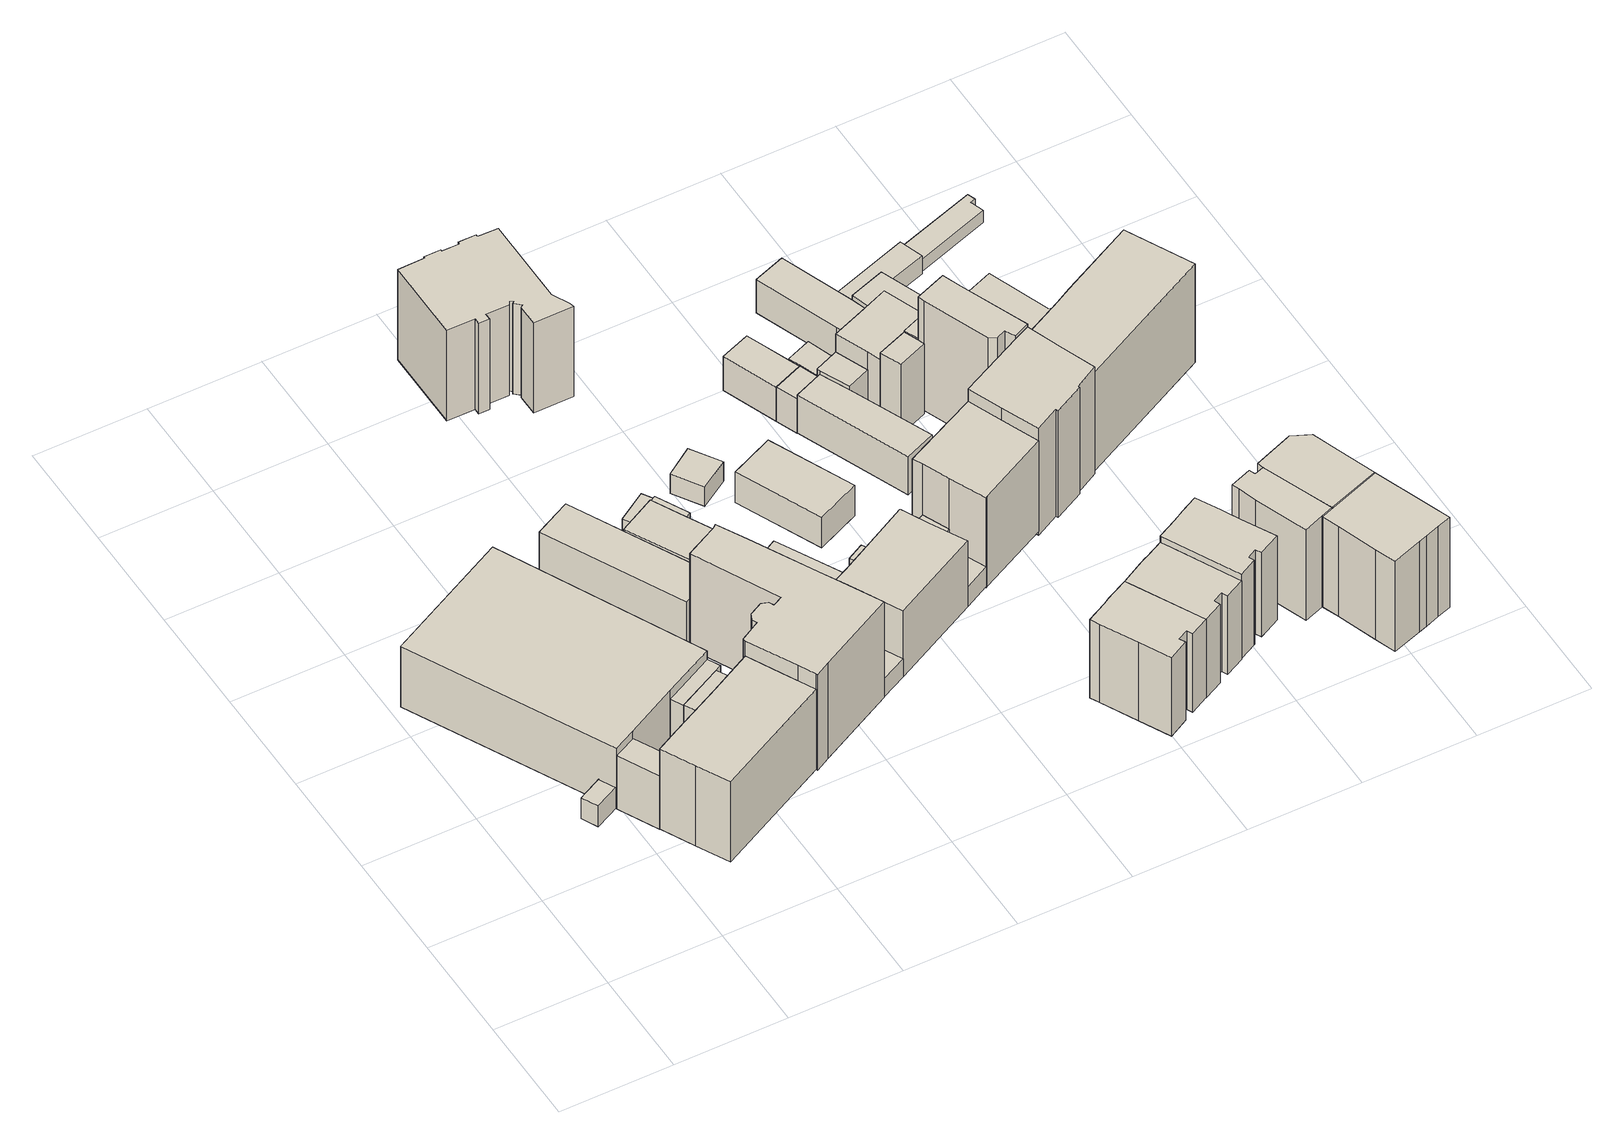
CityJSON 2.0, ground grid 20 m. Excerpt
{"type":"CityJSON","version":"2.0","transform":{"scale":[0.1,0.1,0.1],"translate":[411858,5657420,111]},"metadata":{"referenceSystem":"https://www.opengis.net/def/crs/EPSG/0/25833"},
"CityObjects":{
"building1":{"type":"Building","attributes":{"Gemeindeschluessel":14612000,"Dachneigung":66.54,"Dachorientierung":0,"MittlereTraufHoehe":117.57,"QualitaetDacherkennung":97,"ObjektHoehe":5.12,"BodenHoehe":113.12,"Geometrietyp2DReferenz":"3000","AbsoluteHoehe":118.24,"Dachflaeche":17.77,"measuredHeight":5.12,"function":"31001_9998","roofType":"2100","storeysAboveGround":2},"geometry":[{"type":"Solid","lod":"1","boundaries":[[[[0,1,2,3]],[[4,5,6,7]],[[3,5,4,0]],[[2,6,5,3]],[[1,7,6,2]],[[0,4,7,1]]]]}]},
"building2":{"type":"Building","attributes":{"name":"Kulturrathaus","Gemeindeschluessel":14612000,"Geometrietyp2DReferenz":"3000","function":"31001_2090","roofType":"9999"},"children":["building2-1","building2-2","building2-3","building2-4"]},
"building2-1":{"type":"BuildingPart","attributes":{"Dachtyp_tdc":"tdcTentRoof","Dachneigung":14.37,"QualitaetDacherkennung":29,"Geometrietyp2DReferenz":"3000","measuredHeight":15.73,"roofType":"3500"},"parents":["building2"],"geometry":[{"type":"Solid","lod":"1","boundaries":[[[[8,9,10,11,12,13]],[[14,15,16,17,18,19]],[[13,15,14,8]],[[12,16,15,13]],[[11,17,16,12]],[[10,18,17,11]],[[9,19,18,10]],[[8,14,19,9]]]]}]},
"building2-2":{"type":"BuildingPart","attributes":{"Dachtyp_tdc":"tdcGableRoof","Dachneigung":18.23,"QualitaetDacherkennung":64,"Geometrietyp2DReferenz":"3000","measuredHeight":12.16,"roofType":"3100"},"parents":["building2"],"geometry":[{"type":"Solid","lod":"1","boundaries":[[[[20,21,22,23]],[[24,17,16,25]],[[23,17,24,20]],[[22,16,17,23]],[[21,25,16,22]],[[20,24,25,21]]]]}]},
"building2-3":{"type":"BuildingPart","attributes":{"Dachtyp_tdc":"tdcGableRoof","Dachneigung":17.6,"QualitaetDacherkennung":67,"Geometrietyp2DReferenz":"3000","measuredHeight":12.16,"roofType":"3100"},"parents":["building2"],"geometry":[{"type":"Solid","lod":"1","boundaries":[[[[26,27,28,29,30]],[[24,31,32,33,34]],[[30,31,24,26]],[[29,32,31,30]],[[28,33,32,29]],[[27,34,33,28]],[[26,24,34,27]]]]}]},
"building2-4":{"type":"BuildingPart","attributes":{"Dachtyp_tdc":"tdcPolyFlatRoof","Dachneigung":16.59,"QualitaetDacherkennung":71,"Geometrietyp2DReferenz":"3000","measuredHeight":12.26,"roofType":"2100"},"parents":["building2"],"geometry":[{"type":"Solid","lod":"1","boundaries":[[[[35,36,37,38]],[[19,18,39,40]],[[38,18,19,35]],[[37,39,18,38]],[[36,40,39,37]],[[35,19,40,36]]]]}]},
"building3":{"type":"Building","attributes":{"name":"Amt für Kultur und Denkmalschutz","Dachtyp_tdc":"tdcGableRoof","Gemeindeschluessel":14612000,"Dachneigung":36.86,"QualitaetDacherkennung":71,"Geometrietyp2DReferenz":"3000","measuredHeight":19.69,"function":"31001_3010","roofType":"3100"},"geometry":[{"type":"Solid","lod":"1","boundaries":[[[[41,42,43,44,45,46,47,48,49]],[[50,51,52,53,54,55,56,57,58]],[[49,51,50,41]],[[48,52,51,49]],[[47,53,52,48]],[[46,54,53,47]],[[45,55,54,46]],[[44,56,55,45]],[[43,57,56,44]],[[42,58,57,43]],[[41,50,58,42]]]]}]},
"building4":{"type":"Building","attributes":{"Dachtyp_tdc":"tdcPolyFlatRoof","Gemeindeschluessel":14612000,"Dachneigung":7.33,"QualitaetDacherkennung":72,"Geometrietyp2DReferenz":"3000","measuredHeight":11.61,"function":"31001_9998","roofType":"2100"},"geometry":[{"type":"Solid","lod":"1","boundaries":[[[[59,60,61,62,63]],[[64,65,66,67,68]],[[63,65,64,59]],[[62,66,65,63]],[[61,67,66,62]],[[60,68,67,61]],[[59,64,68,60]]]]}]},
"building5":{"type":"Building","attributes":{"Dachtyp_tdc":"tdcPolyFlatRoof","Gemeindeschluessel":14612000,"Dachneigung":0,"QualitaetDacherkennung":11,"Geometrietyp2DReferenz":"3000","measuredHeight":20.67,"function":"31001_9998","roofType":"1000"},"geometry":[{"type":"Solid","lod":"1","boundaries":[[[[69,70,71,72,73,74,75,76,77,78,79,80,81,82,83,84,85,86,87,88,89]],[[90,91,92,93,94,95,96,97,98,54,53,51,99,100,101,102,103,104,105,106,107]],[[89,91,90,69]],[[88,92,91,89]],[[87,93,92,88]],[[86,94,93,87]],[[85,95,94,86]],[[84,96,95,85]],[[83,97,96,84]],[[82,98,97,83]],[[81,54,98,82]],[[80,53,54,81]],[[79,51,53,80]],[[78,99,51,79]],[[77,100,99,78]],[[76,101,100,77]],[[75,102,101,76]],[[74,103,102,75]],[[73,104,103,74]],[[72,105,104,73]],[[71,106,105,72]],[[70,107,106,71]],[[69,90,107,70]]]]}]},
"building6":{"type":"Building","attributes":{"Gemeindeschluessel":14612000,"Geometrietyp2DReferenz":"3000","function":"31001_9998","roofType":"9999"},"children":["building6-1","building6-2"]},
"building6-1":{"type":"BuildingPart","attributes":{"Dachtyp_tdc":"tdcPolyFlatRoof","Dachneigung":4.48,"QualitaetDacherkennung":63,"Geometrietyp2DReferenz":"3000","measuredHeight":10.88,"roofType":"2100"},"parents":["building6"],"geometry":[{"type":"Solid","lod":"1","boundaries":[[[[108,109,110,111,112,113,114,115]],[[116,117,118,119,120,93,92,121]],[[115,117,116,108]],[[114,118,117,115]],[[113,119,118,114]],[[112,120,119,113]],[[111,93,120,112]],[[110,92,93,111]],[[109,121,92,110]],[[108,116,121,109]]]]}]},
"building6-2":{"type":"BuildingPart","attributes":{"Dachtyp_tdc":"tdcFreeFormRoof","Dachneigung":27.03,"QualitaetDacherkennung":39,"Geometrietyp2DReferenz":"3000","measuredHeight":10.41,"roofType":"5000"},"parents":["building6"],"geometry":[{"type":"Solid","lod":"1","boundaries":[[[[122,123,124,125]],[[117,116,126,127]],[[125,116,117,122]],[[124,126,116,125]],[[123,127,126,124]],[[122,117,127,123]]]]}]},
"building7":{"type":"Building","attributes":{"Dachtyp_tdc":"tdcPolyFlatRoof","Gemeindeschluessel":14612000,"Dachneigung":0,"QualitaetDacherkennung":50,"Geometrietyp2DReferenz":"3000","measuredHeight":13.08,"function":"31001_9998","roofType":"1000"},"geometry":[{"type":"Solid","lod":"1","boundaries":[[[[128,129,130,131]],[[132,133,134,135]],[[131,133,132,128]],[[130,134,133,131]],[[129,135,134,130]],[[128,132,135,129]]]]}]},
"building8":{"type":"Building","attributes":{"Dachtyp_tdc":"tdcPolyFlatRoof","Gemeindeschluessel":14612000,"Dachneigung":0,"QualitaetDacherkennung":36,"Geometrietyp2DReferenz":"3000","measuredHeight":3.92,"function":"31001_9998","roofType":"1000"},"geometry":[{"type":"Solid","lod":"1","boundaries":[[[[136,137,138,139]],[[140,141,142,143]],[[139,141,140,136]],[[138,142,141,139]],[[137,143,142,138]],[[136,140,143,137]]]]}]},
"building9":{"type":"Building","attributes":{"Dachtyp_tdc":"tdcPolyFlatRoof","Gemeindeschluessel":14612000,"Dachneigung":0,"QualitaetDacherkennung":79,"Geometrietyp2DReferenz":"3000","measuredHeight":2.56,"function":"31001_9998","roofType":"1000"},"geometry":[{"type":"Solid","lod":"1","boundaries":[[[[144,145,146,147]],[[148,149,150,151]],[[147,149,148,144]],[[146,150,149,147]],[[145,151,150,146]],[[144,148,151,145]]]]}]},
"building10":{"type":"Building","attributes":{"Dachtyp_tdc":"tdcFreeFormRoof","Gemeindeschluessel":14612000,"Dachneigung":25.38,"QualitaetDacherkennung":63,"Geometrietyp2DReferenz":"3000","measuredHeight":22.54,"function":"31001_9998","roofType":"5000"},"geometry":[{"type":"Solid","lod":"1","boundaries":[[[[152,153,154,155,156,157,158,159,160,161,162,163,164,165,166,167,168,169,170,171,172,173,174,175,176]],[[177,178,179,180,181,182,183,184,185,186,187,188,189,190,191,192,193,194,195,196,197,198,199,200,201]],[[176,178,177,152]],[[175,179,178,176]],[[174,180,179,175]],[[173,181,180,174]],[[172,182,181,173]],[[171,183,182,172]],[[170,184,183,171]],[[169,185,184,170]],[[168,186,185,169]],[[167,187,186,168]],[[166,188,187,167]],[[165,189,188,166]],[[164,190,189,165]],[[163,191,190,164]],[[162,192,191,163]],[[161,193,192,162]],[[160,194,193,161]],[[159,195,194,160]],[[158,196,195,159]],[[157,197,196,158]],[[156,198,197,157]],[[155,199,198,156]],[[154,200,199,155]],[[153,201,200,154]],[[152,177,201,153]]]]}]},
"building11":{"type":"Building","attributes":{"Gemeindeschluessel":14612000,"Geometrietyp2DReferenz":"3000","function":"31001_9998","roofType":"9999"},"children":["building11-1","building11-2","building11-3","building11-4"]},
"building11-1":{"type":"BuildingPart","attributes":{"Dachtyp_tdc":"tdcGableRoof","Dachneigung":51.85,"QualitaetDacherkennung":20,"Geometrietyp2DReferenz":"3000","measuredHeight":12.14,"roofType":"3100"},"parents":["building11"],"geometry":[{"type":"Solid","lod":"1","boundaries":[[[[202,203,204,205,206,207,208,209]],[[210,211,212,213,214,215,216,217]],[[209,211,210,202]],[[208,212,211,209]],[[207,213,212,208]],[[206,214,213,207]],[[205,215,214,206]],[[204,216,215,205]],[[203,217,216,204]],[[202,210,217,203]]]]}]},
"building11-2":{"type":"BuildingPart","attributes":{"Dachtyp_tdc":"tdcGableRoof","Dachneigung":23.13,"QualitaetDacherkennung":12,"Geometrietyp2DReferenz":"3000","measuredHeight":9.02,"roofType":"3100"},"parents":["building11"],"geometry":[{"type":"Solid","lod":"1","boundaries":[[[[218,219,220,221,222,223,224,225]],[[226,227,228,229,230,231,232,233]],[[225,227,226,218]],[[224,228,227,225]],[[223,229,228,224]],[[222,230,229,223]],[[221,231,230,222]],[[220,232,231,221]],[[219,233,232,220]],[[218,226,233,219]]]]}]},
"building11-3":{"type":"BuildingPart","attributes":{"Dachtyp_tdc":"tdcHipRoof","Dachneigung":41.49,"QualitaetDacherkennung":60,"Geometrietyp2DReferenz":"3000","measuredHeight":16.98,"roofType":"3200"},"parents":["building11"],"geometry":[{"type":"Solid","lod":"1","boundaries":[[[[234,235,236,237,238,239,240,241,242]],[[228,243,226,244,140,143,245,210,217]],[[242,228,217,234]],[[241,243,228,242]],[[240,226,243,241]],[[239,244,226,240]],[[238,140,244,239]],[[237,143,140,238]],[[236,245,143,237]],[[235,210,245,236]],[[234,217,210,235]]]]}]},
"building11-4":{"type":"BuildingPart","attributes":{"Dachtyp_tdc":"tdcPolyFlatRoof","Dachneigung":0,"QualitaetDacherkennung":46,"Geometrietyp2DReferenz":"3000","measuredHeight":10.81,"roofType":"1000"},"parents":["building11"],"geometry":[{"type":"Solid","lod":"1","boundaries":[[[[246,247,248,249,250,251]],[[252,211,210,245,143,142]],[[251,211,252,246]],[[250,210,211,251]],[[249,245,210,250]],[[248,143,245,249]],[[247,142,143,248]],[[246,252,142,247]]]]}]},
"building12":{"type":"Building","attributes":{"Dachtyp_tdc":"tdcGableRoof","Gemeindeschluessel":14612000,"Dachneigung":31.86,"QualitaetDacherkennung":8,"Geometrietyp2DReferenz":"3000","measuredHeight":5.89,"function":"31001_9998","roofType":"3100"},"geometry":[{"type":"Solid","lod":"1","boundaries":[[[[253,254,255,256]],[[257,258,259,260]],[[256,258,257,253]],[[255,259,258,256]],[[254,260,259,255]],[[253,257,260,254]]]]}]},
"building13":{"type":"Building","attributes":{"Dachtyp_tdc":"tdcPolyFlatRoof","Gemeindeschluessel":14612000,"Dachneigung":0,"QualitaetDacherkennung":69,"Geometrietyp2DReferenz":"3000","measuredHeight":6.58,"function":"31001_9998","roofType":"1000"},"geometry":[{"type":"Solid","lod":"1","boundaries":[[[[261,262,263,264]],[[265,266,267,268]],[[264,266,265,261]],[[263,267,266,264]],[[262,268,267,263]],[[261,265,268,262]]]]}]},
"building14":{"type":"Building","attributes":{"Dachtyp_tdc":"tdcGableRoof","Gemeindeschluessel":14612000,"Dachneigung":12.91,"QualitaetDacherkennung":12,"Geometrietyp2DReferenz":"3000","measuredHeight":5.12,"function":"31001_9998","roofType":"3100"},"geometry":[{"type":"Solid","lod":"1","boundaries":[[[[269,270,271,272]],[[273,244,226,232]],[[272,244,273,269]],[[271,226,244,272]],[[270,232,226,271]],[[269,273,232,270]]]]}]},
"building15":{"type":"Building","attributes":{"Dachtyp_tdc":"tdcFreeFormRoof","Gemeindeschluessel":14612000,"Dachneigung":0.136,"QualitaetDacherkennung":64,"Geometrietyp2DReferenz":"3000","measuredHeight":18.31,"function":"31001_9998","roofType":"5000"},"geometry":[{"type":"Solid","lod":"1","boundaries":[[[[274,275,276,277,278,279,280,281,282,283,284,285]],[[286,287,288,289,290,291,292,293,294,295,296,297]],[[285,287,286,274]],[[284,288,287,285]],[[283,289,288,284]],[[282,290,289,283]],[[281,291,290,282]],[[280,292,291,281]],[[279,293,292,280]],[[278,294,293,279]],[[277,295,294,278]],[[276,296,295,277]],[[275,297,296,276]],[[274,286,297,275]]]]}]},
"building16":{"type":"Building","attributes":{"Dachtyp_tdc":"tdcFreeFormRoof","Gemeindeschluessel":14612000,"Dachneigung":29.2,"QualitaetDacherkennung":45,"Geometrietyp2DReferenz":"3000","measuredHeight":21.56,"function":"31001_9998","roofType":"5000"},"geometry":[{"type":"Solid","lod":"1","boundaries":[[[[298,299,300,301,302,303,304]],[[305,306,307,308,309,310,311]],[[304,306,305,298]],[[303,307,306,304]],[[302,308,307,303]],[[301,309,308,302]],[[300,310,309,301]],[[299,311,310,300]],[[298,305,311,299]]]]}]},
"building17":{"type":"Building","attributes":{"Dachtyp_tdc":"tdcPolyFlatRoof","Gemeindeschluessel":14612000,"Dachneigung":0,"QualitaetDacherkennung":52,"Geometrietyp2DReferenz":"3000","measuredHeight":7.3,"function":"31001_9998","roofType":"1000"},"geometry":[{"type":"Solid","lod":"1","boundaries":[[[[312,313,314,315,316]],[[317,318,319,320,321]],[[316,318,317,312]],[[315,319,318,316]],[[314,320,319,315]],[[313,321,320,314]],[[312,317,321,313]]]]}]},
"building18":{"type":"Building","attributes":{"Dachtyp_tdc":"tdcPolyFlatRoof","Gemeindeschluessel":14612000,"Dachneigung":0,"QualitaetDacherkennung":47,"Geometrietyp2DReferenz":"3000","measuredHeight":7.36,"function":"31001_9998","roofType":"1000"},"geometry":[{"type":"Solid","lod":"1","boundaries":[[[[322,323,324,325,326]],[[327,321,320,328,329]],[[326,321,327,322]],[[325,320,321,326]],[[324,328,320,325]],[[323,329,328,324]],[[322,327,329,323]]]]}]},
"building19":{"type":"Building","attributes":{"Dachtyp_tdc":"tdcPolyFlatRoof","Gemeindeschluessel":14612000,"Dachneigung":6.15,"QualitaetDacherkennung":77,"Geometrietyp2DReferenz":"3000","measuredHeight":8.58,"function":"31001_9998","roofType":"2100"},"geometry":[{"type":"Solid","lod":"1","boundaries":[[[[330,331,332,333,334]],[[335,336,337,338,339]],[[334,336,335,330]],[[333,337,336,334]],[[332,338,337,333]],[[331,339,338,332]],[[330,335,339,331]]]]}]},
"building20":{"type":"Building","attributes":{"Dachtyp_tdc":"tdcFreeFormRoof","Gemeindeschluessel":14612000,"Dachneigung":0.222,"QualitaetDacherkennung":89,"Geometrietyp2DReferenz":"3000","measuredHeight":18.36,"function":"31001_9998","roofType":"5000"},"geometry":[{"type":"Solid","lod":"1","boundaries":[[[[340,341,342,343,344,345,346,347,348,349,279,350,351,278,352]],[[353,354,355,356,357,358,359,360,361,362,363,364,365,366,367]],[[352,354,353,340]],[[278,355,354,352]],[[351,356,355,278]],[[350,357,356,351]],[[279,358,357,350]],[[349,359,358,279]],[[348,360,359,349]],[[347,361,360,348]],[[346,362,361,347]],[[345,363,362,346]],[[344,364,363,345]],[[343,365,364,344]],[[342,366,365,343]],[[341,367,366,342]],[[340,353,367,341]]]]}]},
"building21":{"type":"Building","attributes":{"Dachtyp_tdc":"tdcPolyFlatRoof","Gemeindeschluessel":14612000,"Dachneigung":0,"QualitaetDacherkennung":64,"Geometrietyp2DReferenz":"3000","measuredHeight":8.2,"function":"31001_9998","roofType":"1000"},"geometry":[{"type":"Solid","lod":"1","boundaries":[[[[368,369,370,371,372]],[[373,374,375,376,377]],[[372,374,373,368]],[[371,375,374,372]],[[370,376,375,371]],[[369,377,376,370]],[[368,373,377,369]]]]}]},
"building22":{"type":"Building","attributes":{"Dachtyp_tdc":"tdcPolyFlatRoof","Gemeindeschluessel":14612000,"Dachneigung":0,"QualitaetDacherkennung":46,"Geometrietyp2DReferenz":"3000","measuredHeight":9.75,"function":"31001_9998","roofType":"1000"},"geometry":[{"type":"Solid","lod":"1","boundaries":[[[[378,379,380,381,382]],[[383,384,385,386,387]],[[382,384,383,378]],[[381,385,384,382]],[[380,386,385,381]],[[379,387,386,380]],[[378,383,387,379]]]]}]},
"building23":{"type":"Building","attributes":{"Dachtyp_tdc":"tdcFreeFormRoof","Gemeindeschluessel":14612000,"Dachneigung":44.97,"QualitaetDacherkennung":3,"Geometrietyp2DReferenz":"3000","measuredHeight":16.02,"function":"31001_9998","roofType":"5000"},"geometry":[{"type":"Solid","lod":"1","boundaries":[[[[388,389,390,391,392]],[[393,394,395,396,397]],[[392,394,393,388]],[[391,395,394,392]],[[390,396,395,391]],[[389,397,396,390]],[[388,393,397,389]]]]}]},
"building24":{"type":"Building","attributes":{"Gemeindeschluessel":14612000,"Geometrietyp2DReferenz":"3000","function":"31001_9998","roofType":"9999"},"children":["building24-1","building24-2"]},
"building24-1":{"type":"BuildingPart","attributes":{"Dachtyp_tdc":"tdcPolyFlatRoof","Dachneigung":0,"QualitaetDacherkennung":66,"Geometrietyp2DReferenz":"3000","measuredHeight":18.2,"roofType":"1000"},"parents":["building24"],"geometry":[{"type":"Solid","lod":"1","boundaries":[[[[398,399,400,401,402,403,404,405,406,407,408,409,410,411]],[[412,413,414,415,416,417,418,419,420,421,422,423,424,425]],[[411,413,412,398]],[[410,414,413,411]],[[409,415,414,410]],[[408,416,415,409]],[[407,417,416,408]],[[406,418,417,407]],[[405,419,418,406]],[[404,420,419,405]],[[403,421,420,404]],[[402,422,421,403]],[[401,423,422,402]],[[400,424,423,401]],[[399,425,424,400]],[[398,412,425,399]]]]}]},
"building24-2":{"type":"BuildingPart","attributes":{"Dachtyp_tdc":"tdcPolyFlatRoof","Dachneigung":0,"QualitaetDacherkennung":39,"Geometrietyp2DReferenz":"3000","measuredHeight":12.5,"roofType":"1000"},"parents":["building24"],"geometry":[{"type":"Solid","lod":"1","boundaries":[[[[426,427,428,429,430,431,432,433]],[[434,435,436,437,438,439,418,417]],[[433,435,434,426]],[[432,436,435,433]],[[431,437,436,432]],[[430,438,437,431]],[[429,439,438,430]],[[428,418,439,429]],[[427,417,418,428]],[[426,434,417,427]]]]}]},
"building25":{"type":"Building","attributes":{"Gemeindeschluessel":14612000,"Geometrietyp2DReferenz":"3000","function":"31001_9998","roofType":"9999"},"children":["building25-1","building25-2"]},
"building25-1":{"type":"BuildingPart","attributes":{"Dachtyp_tdc":"tdcPolyFlatRoof","Dachneigung":0,"QualitaetDacherkennung":37,"Geometrietyp2DReferenz":"3000","measuredHeight":13.68,"roofType":"1000"},"parents":["building25"],"geometry":[{"type":"Solid","lod":"1","boundaries":[[[[440,441,442,443,444,445,446]],[[447,448,395,394,449,450,451]],[[446,448,447,440]],[[445,395,448,446]],[[444,394,395,445]],[[443,449,394,444]],[[442,450,449,443]],[[441,451,450,442]],[[440,447,451,441]]]]}]},
"building25-2":{"type":"BuildingPart","attributes":{"Dachtyp_tdc":"tdcGableRoof","Dachneigung":52.29,"QualitaetDacherkennung":6,"Geometrietyp2DReferenz":"3000","measuredHeight":17.82,"roofType":"3100"},"parents":["building25"],"geometry":[{"type":"Solid","lod":"1","boundaries":[[[[452,453,454,455]],[[448,456,396,395]],[[455,456,448,452]],[[454,396,456,455]],[[453,395,396,454]],[[452,448,395,453]]]]}]},
"building26":{"type":"Building","attributes":{"Dachtyp_tdc":"tdcFreeFormRoof","Gemeindeschluessel":14612000,"Dachneigung":13.84,"QualitaetDacherkennung":27,"Geometrietyp2DReferenz":"3000","measuredHeight":7.85,"function":"31001_9998","roofType":"5000"},"geometry":[{"type":"Solid","lod":"1","boundaries":[[[[457,458,459,460,461,462]],[[447,451,463,464,465,466]],[[462,451,447,457]],[[461,463,451,462]],[[460,464,463,461]],[[459,465,464,460]],[[458,466,465,459]],[[457,447,466,458]]]]}]},
"building27":{"type":"Building","attributes":{"Gemeindeschluessel":14612000,"Geometrietyp2DReferenz":"3000","function":"31001_9998","roofType":"9999"},"children":["building27-1","building27-2"]},
"building27-1":{"type":"BuildingPart","attributes":{"Dachtyp_tdc":"tdcGableRoof","Dachneigung":26.41,"QualitaetDacherkennung":54,"Geometrietyp2DReferenz":"3000","measuredHeight":24.98,"roofType":"3100"},"parents":["building27"],"geometry":[{"type":"Solid","lod":"1","boundaries":[[[[467,468,469,470,471,472,473,474,475,476,477]],[[478,479,480,481,482,483,484,485,486,487,488]],[[477,479,478,467]],[[476,480,479,477]],[[475,481,480,476]],[[474,482,481,475]],[[473,483,482,474]],[[472,484,483,473]],[[471,485,484,472]],[[470,486,485,471]],[[469,487,486,470]],[[468,488,487,469]],[[467,478,488,468]]]]}]},
"building27-2":{"type":"BuildingPart","attributes":{"Dachtyp_tdc":"tdcPolyFlatRoof","Dachneigung":23.85,"QualitaetDacherkennung":58,"Geometrietyp2DReferenz":"3000","measuredHeight":25.06,"roofType":"2100"},"parents":["building27"],"geometry":[{"type":"Solid","lod":"1","boundaries":[[[[489,490,491,492,493,494,495,496,497,498]],[[499,500,501,502,503,504,478,488,505,506]],[[498,500,499,489]],[[497,501,500,498]],[[496,502,501,497]],[[495,503,502,496]],[[494,504,503,495]],[[493,478,504,494]],[[492,488,478,493]],[[491,505,488,492]],[[490,506,505,491]],[[489,499,506,490]]]]}]},
"building28":{"type":"Building","attributes":{"Dachtyp_tdc":"tdcPolyFlatRoof","Gemeindeschluessel":14612000,"Dachneigung":4.99,"QualitaetDacherkennung":66,"Geometrietyp2DReferenz":"3000","measuredHeight":7.54,"function":"31001_9998","roofType":"2100"},"geometry":[{"type":"Solid","lod":"1","boundaries":[[[[507,508,509,510,511,512]],[[513,514,515,516,517,518]],[[512,514,513,507]],[[511,515,514,512]],[[510,516,515,511]],[[509,517,516,510]],[[508,518,517,509]],[[507,513,518,508]]]]}]},
"building29":{"type":"Building","attributes":{"Dachtyp_tdc":"tdcPolyFlatRoof","Gemeindeschluessel":14612000,"Dachneigung":2.87,"QualitaetDacherkennung":53,"Geometrietyp2DReferenz":"3000","measuredHeight":3.96,"function":"31001_9998","roofType":"2100"},"geometry":[{"type":"Solid","lod":"1","boundaries":[[[[519,520,521,522,523,524]],[[517,525,526,527,528,518]],[[524,525,517,519]],[[523,526,525,524]],[[522,527,526,523]],[[521,528,527,522]],[[520,518,528,521]],[[519,517,518,520]]]]}]},
"building30":{"type":"Building","attributes":{"Gemeindeschluessel":14612000,"Geometrietyp2DReferenz":"3000","function":"31001_9998","roofType":"9999"},"children":["building30-1","building30-2","building30-3"]},
"building30-1":{"type":"BuildingPart","attributes":{"Dachtyp_tdc":"tdcPolyFlatRoof","Dachneigung":0,"QualitaetDacherkennung":43,"Geometrietyp2DReferenz":"3000","measuredHeight":19.59,"roofType":"1000"},"parents":["building30"],"geometry":[{"type":"Solid","lod":"1","boundaries":[[[[529,530,531,532,533,534,535]],[[536,537,538,539,540,541,542]],[[535,537,536,529]],[[534,538,537,535]],[[533,539,538,534]],[[532,540,539,533]],[[531,541,540,532]],[[530,542,541,531]],[[529,536,542,530]]]]}]},
"building30-2":{"type":"BuildingPart","attributes":{"Dachtyp_tdc":"tdcPolyFlatRoof","Dachneigung":0,"QualitaetDacherkennung":36,"Geometrietyp2DReferenz":"3000","measuredHeight":19.55,"roofType":"1000"},"parents":["building30"],"geometry":[{"type":"Solid","lod":"1","boundaries":[[[[530,529,543,544,545,546,547,548,549]],[[542,550,551,552,553,554,555,556,536]],[[549,550,542,530]],[[548,551,550,549]],[[547,552,551,548]],[[546,553,552,547]],[[545,554,553,546]],[[544,555,554,545]],[[543,556,555,544]],[[529,536,556,543]],[[530,542,536,529]]]]}]},
"building30-3":{"type":"BuildingPart","attributes":{"Dachtyp_tdc":"tdcPolyFlatRoof","Dachneigung":0,"QualitaetDacherkennung":39,"Geometrietyp2DReferenz":"3000","measuredHeight":19.5,"roofType":"1000"},"parents":["building30"],"geometry":[{"type":"Solid","lod":"1","boundaries":[[[[557,558,559,560,561,562,563,564,565,566]],[[567,568,550,541,569,570,571,572,573,574]],[[566,568,567,557]],[[565,550,568,566]],[[564,541,550,565]],[[563,569,541,564]],[[562,570,569,563]],[[561,571,570,562]],[[560,572,571,561]],[[559,573,572,560]],[[558,574,573,559]],[[557,567,574,558]]]]}]},
"building31":{"type":"Building","attributes":{"Gemeindeschluessel":14612000,"Geometrietyp2DReferenz":"3000","function":"31001_9998","roofType":"9999"},"children":["building31-1","building31-2","building31-3"]},
"building31-1":{"type":"BuildingPart","attributes":{"Dachtyp_tdc":"tdcPolyFlatRoof","Dachneigung":18.25,"QualitaetDacherkennung":53,"Geometrietyp2DReferenz":"3000","measuredHeight":21.51,"roofType":"2100"},"parents":["building31"],"geometry":[{"type":"Solid","lod":"1","boundaries":[[[[575,576,577,578,579,580]],[[581,582,583,584,585,586]],[[580,582,581,575]],[[579,583,582,580]],[[578,584,583,579]],[[577,585,584,578]],[[576,586,585,577]],[[575,581,586,576]]]]}]},
"building31-2":{"type":"BuildingPart","attributes":{"Dachtyp_tdc":"tdcHipAndGableRoof","Dachneigung":32.47,"QualitaetDacherkennung":67,"Geometrietyp2DReferenz":"3000","measuredHeight":23.37,"roofType":"5000"},"parents":["building31"],"geometry":[{"type":"Solid","lod":"1","boundaries":[[[[587,588,589,590,591,592]],[[583,593,594,595,596,584]],[[592,593,583,587]],[[591,594,593,592]],[[590,595,594,591]],[[589,596,595,590]],[[588,584,596,589]],[[587,583,584,588]]]]}]},
"building31-3":{"type":"BuildingPart","attributes":{"Dachtyp_tdc":"tdcGableRoof","Dachneigung":17.84,"QualitaetDacherkennung":3,"Geometrietyp2DReferenz":"3000","measuredHeight":19.34,"roofType":"3100"},"parents":["building31"],"geometry":[{"type":"Solid","lod":"1","boundaries":[[[[597,598,599,600]],[[593,601,602,594]],[[600,601,593,597]],[[599,602,601,600]],[[598,594,602,599]],[[597,593,594,598]]]]}]},
"building32":{"type":"Building","attributes":{"Dachtyp_tdc":"tdcPolyFlatRoof","Gemeindeschluessel":14612000,"Dachneigung":3.69,"QualitaetDacherkennung":69,"Geometrietyp2DReferenz":"3000","measuredHeight":2.74,"function":"31001_9998","roofType":"2100"},"geometry":[{"type":"Solid","lod":"1","boundaries":[[[[603,604,605,606,607,608]],[[609,610,611,612,613,614]],[[608,610,609,603]],[[607,611,610,608]],[[606,612,611,607]],[[605,613,612,606]],[[604,614,613,605]],[[603,609,614,604]]]]}]}
},
"vertices":[
[176,329,66],[129,306,66],[143,278,66],[190,301,66],[176,329,21],[190,301,21],[143,278,21],[129,306,21],
[10,647,152],[186,297,152],[225,316,152],[317,363,152],[407,408,152],[235,760,152],[10,647,21],[235,760,21],[407,408,21],[317,363,21],[225,316,21],[186,297,21],
[328,341,134],[418,386,134],[407,408,134],[317,363,134],[328,341,21],[418,386,21],
[328,341,135],[353,293,135],[431,333,135],[428,339,135],[407,380,135],[407,380,21],[428,339,21],[431,333,21],[353,293,21],
[186,297,137],[221,227,137],[260,247,137],[225,316,137],[260,247,21],[221,227,21],
[353,293,195],[260,247,195],[221,227,195],[250,169,195],[279,113,195],[489,219,195],[474,248,195],[460,275,195],[431,333,195],[353,293,22],[431,333,22],[460,275,22],[474,248,22],[489,219,22],[279,113,22],[250,169,22],[221,227,22],[260,247,22],
[443,532,130],[450,535,130],[507,564,130],[387,803,130],[323,771,130],[443,532,18],[323,771,18],[387,803,18],[507,564,18],[450,535,18],
[450,535,228],[524,386,228],[506,377,228],[502,386,228],[490,390,228],[467,378,228],[462,366,228],[466,358,228],[455,352,228],[430,338,228],[431,333,228],[474,248,228],[489,219,228],[490,216,228],[516,230,228],[654,300,228],[622,362,228],[599,406,228],[540,520,228],[514,569,228],[507,564,228],[450,535,22],[507,564,22],[514,569,22],[540,520,22],[599,406,22],[622,362,22],[654,300,22],[516,230,22],[490,216,22],[430,338,22],[455,352,22],[466,358,22],[462,366,22],[467,378,22],[490,390,22],[502,386,22],[506,377,22],[524,386,22],
[503,748,128],[437,714,128],[514,569,128],[540,520,128],[609,557,128],[581,611,128],[575,609,128],[532,691,128],[503,748,22],[532,691,22],[575,609,22],[581,611,22],[609,557,22],[437,714,22],
[532,691,125],[543,697,125],[514,754,125],[503,748,125],[514,754,22],[543,697,22],
[669,442,155],[609,557,155],[540,520,155],[599,406,155],[669,442,24],[599,406,24],[540,520,24],[609,557,24],
[700,322,62],[668,385,62],[622,362,62],[654,300,62],[700,322,23],[654,300,23],[622,362,23],[668,385,23],
[487,805,45],[519,754,45],[570,786,45],[538,837,45],[487,805,19],[538,837,19],[570,786,19],[519,754,19],
[443,1132,209],[443,1143,209],[484,1143,209],[488,1151,209],[493,1146,209],[490,1143,209],[501,1133,209],[497,1130,209],[497,1092,209],[567,1092,209],[565,1101,209],[550,1131,209],[550,1292,209],[514,1293,209],[514,1297,209],[483,1297,209],[483,1293,209],[452,1293,209],[452,1296,209],[422,1296,209],[422,1293,209],[375,1292,209],[375,1143,209],[424,1143,209],[424,1132,209],[443,1132,14],[424,1132,14],[424,1143,14],[375,1143,14],[375,1292,14],[422,1293,14],[422,1296,14],[452,1296,14],[452,1293,14],[483,1293,14],[483,1297,14],[514,1297,14],[514,1293,14],[550,1292,14],[550,1131,14],[565,1101,14],[567,1092,14],[497,1092,14],[497,1130,14],[501,1133,14],[490,1143,14],[493,1146,14],[488,1151,14],[484,1143,14],[443,1143,14],
[670,442,137],[739,478,137],[734,488,137],[728,499,137],[698,483,137],[704,473,137],[709,463,137],[669,442,137],[670,442,23],[669,442,23],[709,463,23],[704,473,23],[698,483,23],[728,499,23],[734,488,23],[739,478,23],
[825,465,104],[856,481,104],[876,490,104],[873,497,104],[856,536,104],[833,526,104],[802,511,104],[822,472,104],[825,465,23],[822,472,23],[802,511,23],[833,526,23],[856,536,23],[873,497,23],[876,490,23],[856,481,23],
[739,478,166],[670,442,166],[645,430,166],[668,385,166],[700,322,166],[858,402,166],[825,465,166],[803,510,166],[802,511,166],[803,510,23],[858,402,23],[645,430,23],
[599,406,131],[622,362,131],[668,385,131],[645,430,131],[670,442,131],[669,442,131],[599,406,23],
[589,838,61],[621,788,61],[672,820,61],[639,871,61],[589,838,19],[639,871,19],[672,820,19],[621,788,19],
[807,657,86],[741,805,86],[664,771,86],[730,623,86],[807,657,20],[730,623,20],[664,771,20],[741,805,20],
[904,426,65],[876,490,65],[825,465,65],[858,402,65],[904,426,23],
[1026,33,189],[1021,43,189],[1039,52,189],[1044,42,189],[1077,59,189],[1010,190,189],[973,172,189],[959,164,189],[924,146,189],[932,130,189],[964,67,189],[991,14,189],[1026,33,20],[991,14,20],[964,67,20],[932,130,20],[924,146,20],[959,164,20],[973,172,20],[1010,190,20],[1077,59,20],[1044,42,20],[1039,52,20],[1021,43,20],
[904,426,214],[907,428,214],[1033,491,214],[982,617,214],[848,553,214],[856,536,214],[876,490,214],[904,426,19],[876,490,19],[856,536,19],[848,553,19],[982,617,19],[1033,491,19],[907,428,19],
[771,994,84],[808,897,84],[861,918,84],[853,938,84],[824,1014,84],[771,994,11],[824,1014,11],[853,938,11],[861,918,11],[808,897,11],
[823,859,85],[874,880,85],[873,886,85],[861,918,85],[808,897,85],[823,859,11],[873,886,11],[874,880,11],
[958,684,94],[897,829,94],[874,880,94],[823,859,94],[903,662,94],[958,684,12],[903,662,12],[823,859,12],[874,880,12],[897,829,12],
[1107,87,189],[1125,96,189],[1130,86,189],[1164,103,189],[1158,116,189],[1106,219,189],[1098,235,189],[1064,218,189],[1063,218,189],[1049,211,189],[1018,174,189],[1071,71,189],[1111,76,189],[1107,87,19],[1111,76,19],[1077,59,19],[1071,71,19],[1018,174,19],[1010,190,19],[1049,211,19],[1063,218,19],[1064,218,19],[1098,235,19],[1106,219,19],[1158,116,19],[1164,103,19],[1130,86,19],[1125,96,19],
[853,938,87],[861,918,87],[873,886,87],[915,903,87],[897,955,87],[853,938,5],[897,955,5],[915,903,5],[873,886,5],[861,918,5],
[874,880,101],[897,829,101],[938,846,101],[915,903,101],[873,886,101],[874,880,4],[873,886,4],[915,903,4],[938,846,4],[897,829,4],
[962,786,154],[1014,806,154],[1010,818,154],[1000,843,154],[947,823,154],[962,786,3],[947,823,3],[1000,843,3],[1010,818,3],[1014,806,3],
[1098,235,203],[1164,103,203],[1195,119,203],[1196,119,203],[1191,129,203],[1208,138,203],[1213,128,203],[1251,147,203],[1220,206,203],[1205,237,203],[1183,279,203],[1150,262,203],[1148,261,203],[1132,252,203],[1098,235,21],[1132,252,21],[1148,261,21],[1150,262,21],[1183,279,21],[1205,237,21],[1220,206,21],[1251,147,21],[1213,128,21],[1208,138,21],[1191,129,21],[1196,119,21],[1195,119,21],[1164,103,21],
[1214,240,146],[1205,237,146],[1220,206,146],[1225,209,146],[1252,219,146],[1256,220,146],[1245,252,146],[1241,250,146],[1214,240,21],[1241,250,21],[1245,252,21],[1256,220,21],[1252,219,21],[1225,209,21],
[1024,946,140],[972,925,140],[915,903,140],[938,846,140],[947,823,140],[1000,843,140],[1055,865,140],[1024,946,3],[1055,865,3],[938,846,3],[915,903,3],[972,925,3],
[1055,865,157],[1000,843,157],[1010,818,157],[1065,839,157],[1065,839,3],
[1024,946,75],[1004,1008,75],[956,1138,75],[900,1118,75],[955,970,75],[972,925,75],[955,970,3],[900,1118,3],[956,1138,3],[1004,1008,3],
[1125,686,241],[1097,673,241],[982,617,241],[1006,557,241],[1033,491,241],[1075,513,241],[1077,509,241],[1130,536,241],[1129,539,241],[1171,562,241],[1147,626,241],[1125,686,10],[1147,626,10],[1171,562,10],[1129,539,10],[1130,536,10],[1077,509,10],[1075,513,10],[1033,491,10],[1006,557,10],[982,617,10],[1097,673,10],
[1059,692,247],[1072,684,247],[1088,691,247],[1097,673,247],[1125,686,247],[1118,704,247],[1077,807,247],[1065,839,247],[1010,818,247],[1014,806,247],[1059,692,10],[1014,806,10],[1010,818,10],[1065,839,10],[1077,807,10],[1118,704,10],[1088,691,10],[1072,684,10],
[1142,832,85],[1067,1029,85],[1004,1008,85],[1024,946,85],[1065,839,85],[1077,807,85],[1142,832,12],[1077,807,12],[1065,839,12],[1024,946,12],[1004,1008,12],[1067,1029,12],
[1004,1008,51],[1067,1029,51],[1154,1057,51],[1141,1096,51],[1140,1099,51],[989,1049,51],[989,1049,12],[1140,1099,12],[1141,1096,12],[1154,1057,12],
[1300,274,214],[1348,148,214],[1441,181,214],[1416,250,214],[1399,297,214],[1367,312,214],[1296,285,214],[1300,274,18],[1296,285,18],[1367,312,18],[1399,297,18],[1416,250,18],[1441,181,18],[1348,148,18],
[1282,268,214],[1278,279,214],[1240,265,214],[1245,252,214],[1256,220,214],[1290,127,214],[1326,140,214],[1326,140,18],[1290,127,18],[1256,220,18],[1245,252,18],[1240,265,18],[1278,279,18],[1282,268,18],
[1361,40,213],[1374,3,213],[1427,21,213],[1442,26,213],[1468,35,213],[1492,43,213],[1479,78,213],[1441,181,213],[1326,140,213],[1337,110,213],[1361,40,18],[1337,110,18],[1479,78,18],[1492,43,18],[1468,35,18],[1442,26,18],[1427,21,18],[1374,3,18],
[1142,832,219],[1077,807,219],[1118,704,219],[1126,684,219],[1196,719,219],[1183,722,219],[1142,832,16],[1183,722,16],[1196,719,16],[1126,684,16],[1118,704,16],[1077,807,16],
[1196,719,229],[1126,684,229],[1171,562,229],[1417,686,229],[1359,802,229],[1226,735,229],[1226,735,16],[1359,802,16],[1417,686,16],[1171,562,16],
[1226,735,195],[1359,802,195],[1355,809,195],[1222,742,195],[1222,742,16],[1355,809,16],
[1286,1101,43],[1278,1125,43],[1287,1128,43],[1282,1142,43],[1141,1096,43],[1154,1057,43],[1286,1101,17],[1154,1057,17],[1141,1096,17],[1282,1142,17],[1287,1128,17],[1278,1125,17]
]}
